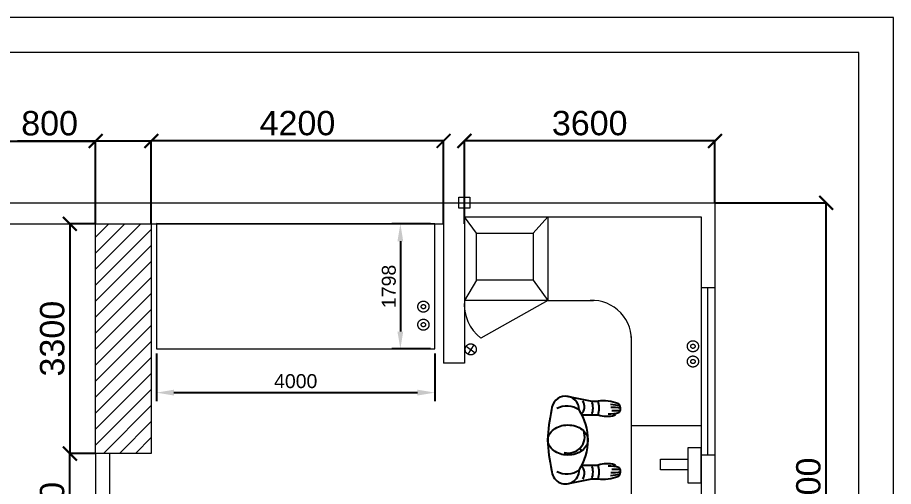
# Model space of a CAD drawing. Header units: inches. Extents: x 494679 to 515679, y 36965 to 66665.
# Drawn here: x 503090 to 515679, y 59932 to 66665 of the extents above; entities that cross this region are included whole.
import ezdxf

# ---------------------------------------------------------------- set-up
doc = ezdxf.new("R2010")
doc.units = ezdxf.units.IN
doc.header["$MEASUREMENT"] = 0
doc.linetypes.add('ACAD_ISO02W100', pattern=[15, 12, -3])
doc.layers.get('0').update_dxf_attribs({"lineweight": 20})
doc.layers.add('OBJEKT', color=92, linetype='Continuous')
doc.layers.add('Мебель', color=32, linetype='Continuous', lineweight=20)
doc.layers.add('Размер', color=1, linetype='Continuous', lineweight=5)
doc.styles.get("Standard").update_dxf_attribs({"font": 'arial.ttf'})
doc.dimstyles.new('ISO-25', dxfattribs={"dimtxt": 2.5, "dimasz": 2.5, "dimexe": 1.25, "dimexo": 0.625, "dimtad": 1, "dimdec": 0, "dimtxsty": 'Standard', "dimcen": 2.5, "dimadec": 0, "dimazin": 0, "dimtfac": 1, "dimtdec": 0, "dimtmove": 0, "dimatfit": 3, "dimfxl": 1, "dimarcsym": 0})

# ---------------------------------------------------------------- blocks, each defined once
blk = doc.blocks.new('_ArchTick')
at = {"color": 0, "linetype": 'ByBlock', "const_width": 0.15}
blk.add_lwpolyline([(-0.5, -0.5), (0.5, 0.5)], dxfattribs=at)
blk = doc.blocks.new('*D2')
at = {"layer": 'Defpoints', "color": 0, "lineweight": 53, "transparency": 16777216}
for p in [(504213, 64891), (498413, 63703), (504213, 63703)]:
    blk.add_point(p, dxfattribs=at)
at = {"layer": 'Размер', "color": 0, "lineweight": -2, "transparency": 16777216}
for p, q in [((498413, 63704), (498413, 64892)), ((498413, 64891), (504213, 64891)), ((504213, 63704), (504213, 64892))]:
    blk.add_line(p, q, dxfattribs=at)
at = {"layer": 'Размер', "color": 0, "lineweight": -2, "transparency": 16777216, "xscale": 200, "yscale": 200, "zscale": 200, "rotation": 180}
blk.add_blockref('_ArchTick', (498413, 64891), dxfattribs=at)
at = {"layer": 'Размер', "color": 0, "lineweight": -2, "transparency": 16777216, "xscale": 200, "yscale": 200, "zscale": 200}
blk.add_blockref('_ArchTick', (504213, 64891), dxfattribs=at)
at = {"layer": 'Размер', "color": 0, "transparency": 16777216, "insert": (501313, 65145), "char_height": 350, "attachment_point": 5}
blk.add_mtext('5800', dxfattribs=at)
blk = doc.blocks.new('*D3')
at = {"layer": 'Defpoints', "color": 0, "lineweight": 53, "transparency": 16777216}
for p in [(505013, 64891), (504213, 63703), (505013, 63703)]:
    blk.add_point(p, dxfattribs=at)
at = {"layer": 'Размер', "color": 0, "lineweight": -2, "transparency": 16777216}
for p, q in [((504213, 64891), (503090, 64891)), ((504213, 63704), (504213, 64892)), ((505013, 64891), (504213, 64891)), ((505013, 63704), (505013, 64892))]:
    blk.add_line(p, q, dxfattribs=at)
at = {"layer": 'Размер', "color": 0, "lineweight": -2, "transparency": 16777216, "xscale": 200, "yscale": 200, "zscale": 200, "rotation": 180}
blk.add_blockref('_ArchTick', (504213, 64891), dxfattribs=at)
at = {"layer": 'Размер', "color": 0, "lineweight": -2, "transparency": 16777216, "xscale": 200, "yscale": 200, "zscale": 200}
blk.add_blockref('_ArchTick', (505013, 64891), dxfattribs=at)
at = {"layer": 'Размер', "color": 0, "transparency": 16777216, "insert": (503551, 65145), "char_height": 350, "attachment_point": 5}
blk.add_mtext('800', dxfattribs=at)
blk = doc.blocks.new('*D4')
at = {"layer": 'Defpoints', "color": 0, "lineweight": 53, "transparency": 16777216}
for p in [(505013, 64893), (505013, 63704), (509213, 63703)]:
    blk.add_point(p, dxfattribs=at)
at = {"layer": 'Размер', "color": 0, "lineweight": -2, "transparency": 16777216}
for p, q in [((505013, 63705), (505013, 64895)), ((509213, 64893), (505013, 64893)), ((509213, 63704), (509213, 64895))]:
    blk.add_line(p, q, dxfattribs=at)
at = {"layer": 'Размер', "color": 0, "lineweight": -2, "transparency": 16777216, "xscale": 200, "yscale": 200, "zscale": 200, "rotation": 180}
blk.add_blockref('_ArchTick', (505013, 64893), dxfattribs=at)
at = {"layer": 'Размер', "color": 0, "lineweight": -2, "transparency": 16777216, "xscale": 200, "yscale": 200, "zscale": 200}
blk.add_blockref('_ArchTick', (509213, 64893), dxfattribs=at)
at = {"layer": 'Размер', "color": 0, "transparency": 16777216, "insert": (507113, 65147), "char_height": 350, "attachment_point": 5}
blk.add_mtext('4200', dxfattribs=at)
blk = doc.blocks.new('*D10')
at = {"layer": 'Defpoints', "color": 0, "transparency": 16777216}
for p in [(503842, 60404), (504213, 60404), (503400, 58503)]:
    blk.add_point(p, dxfattribs=at)
at = {"layer": 'Размер', "color": 0, "lineweight": -2, "transparency": 16777216}
for p, q in [((504212, 60404), (503841, 60404)), ((503842, 58503), (503842, 60404)), ((503401, 58503), (503843, 58503))]:
    blk.add_line(p, q, dxfattribs=at)
at = {"layer": 'Размер', "color": 0, "lineweight": -2, "transparency": 16777216, "xscale": 200, "yscale": 200, "zscale": 200}
for p, rotation in [((503842, 60404), 90), ((503842, 58503), 270)]:
    blk.add_blockref('_ArchTick', p, dxfattribs=dict(at, rotation=rotation))
at = {"layer": 'Размер', "color": 0, "transparency": 16777216, "insert": (503589, 59453), "char_height": 350, "attachment_point": 5, "rotation": 90}
blk.add_mtext('1900', dxfattribs=at)
blk = doc.blocks.new('*D13')
at = {"layer": 'Defpoints', "color": 0, "transparency": 16777216}
for p in [(504213, 63703), (503843, 60404), (504211, 60404)]:
    blk.add_point(p, dxfattribs=at)
at = {"layer": 'Размер', "color": 0, "lineweight": -2, "transparency": 16777216}
for p, q in [((504212, 63703), (503842, 63703)), ((503843, 63703), (503843, 60404)), ((504211, 60404), (503842, 60404))]:
    blk.add_line(p, q, dxfattribs=at)
at = {"layer": 'Размер', "color": 0, "lineweight": -2, "transparency": 16777216, "xscale": 200, "yscale": 200, "zscale": 200}
for p, rotation in [((503843, 63703), 90), ((503843, 60404), 270)]:
    blk.add_blockref('_ArchTick', p, dxfattribs=dict(at, rotation=rotation))
at = {"layer": 'Размер', "color": 0, "transparency": 16777216, "insert": (503590, 62054), "char_height": 350, "attachment_point": 5, "rotation": 90}
blk.add_mtext('3300', dxfattribs=at)
blk = doc.blocks.new('*D16')
at = {"layer": 'Defpoints', "color": 0, "lineweight": 53, "transparency": 16777216}
for p in [(509513, 64893), (513113, 64003), (509513, 63703)]:
    blk.add_point(p, dxfattribs=at)
at = {"layer": 'Размер', "color": 0, "lineweight": -2, "transparency": 16777216}
for p, q in [((509513, 63704), (509513, 64895)), ((513113, 64893), (509513, 64893)), ((513113, 64004), (513113, 64895))]:
    blk.add_line(p, q, dxfattribs=at)
at = {"layer": 'Размер', "color": 0, "lineweight": -2, "transparency": 16777216, "xscale": 200, "yscale": 200, "zscale": 200, "rotation": 180}
blk.add_blockref('_ArchTick', (509513, 64893), dxfattribs=at)
at = {"layer": 'Размер', "color": 0, "lineweight": -2, "transparency": 16777216, "xscale": 200, "yscale": 200, "zscale": 200}
blk.add_blockref('_ArchTick', (513113, 64893), dxfattribs=at)
at = {"layer": 'Размер', "color": 0, "transparency": 16777216, "insert": (511313, 65147), "char_height": 350, "attachment_point": 5}
blk.add_mtext('3600', dxfattribs=at)
blk = doc.blocks.new('*D17')
at = {"layer": 'Defpoints', "color": 0, "lineweight": 53, "transparency": 16777216}
for p in [(513113, 64003), (514711, 64003), (513113, 55603)]:
    blk.add_point(p, dxfattribs=at)
at = {"layer": 'Размер', "color": 0, "lineweight": -2, "transparency": 16777216}
for p, q in [((513113, 64003), (514712, 64003)), ((514711, 55603), (514711, 64003)), ((513113, 55603), (514712, 55603))]:
    blk.add_line(p, q, dxfattribs=at)
at = {"layer": 'Размер', "color": 0, "lineweight": -2, "transparency": 16777216, "xscale": 200, "yscale": 200, "zscale": 200}
for p, rotation in [((514711, 64003), 90), ((514711, 55603), 270)]:
    blk.add_blockref('_ArchTick', p, dxfattribs=dict(at, rotation=rotation))
at = {"layer": 'Размер', "color": 0, "transparency": 16777216, "insert": (514457, 59803), "char_height": 350, "attachment_point": 5, "rotation": 90}
blk.add_mtext('8400', dxfattribs=at)
blk = doc.blocks.new('lu_30')
for p, q in [((-315, 135), (-279, 315)), ((-279, 315), (-279, 360)), ((-180, 315), (-180, 360)), ((-180, 245.4), (-180, 315)), ((180, 315), (180, 360)), ((180, 245.4), (180, 315)), ((279, 315), (279, 360)), ((315, 135), (279, 315))]:
    blk.add_line(p, q)
blk.add_lwpolyline([(0, 0, -0.126822), (-39.6, 10.2, -0.10607), (-76.4, 42.2, -0.085783), (-99.4, 87.2, -0.075445), (-108, 144, -0.075445), (-99.4, 200.8, -0.085783), (-76.4, 245.8, -0.10607), (-39.6, 277.8, -0.126822), (0, 288, -0.126822), (39.6, 277.8, -0.10607), (76.4, 245.8, -0.085783), (99.4, 200.8, -0.075445), (108, 144, -0.075445), (99.4, 87.2, -0.085783), (76.4, 42.2, -0.10607), (39.6, 10.2, -0.126822)], format="xyb", close=True)
for centre, radius, start, end in [((18, 396), 299.2, 158.83874, 186.91123), ((-225, 477), 45, 53.1301, 143.1301), ((144.8, 414.4), 401.4, 165.00871, 174.78186), ((423, 452), 656.2, 173.90292, 180.01987), ((-1361.5, 434.5), 1151, 1.23374, 4.28467), ((-396, 450), 207.8, 355.03026, 17.65012), ((396, 450), 207.8, 162.34988, 184.96974), ((225, 477), 45, 36.8699, 126.8699), ((1361.5, 434.5), 1151, 175.71533, 178.76626), ((-423, 452), 656.2, 359.98013, 6.09708), ((-144.8, 414.4), 401.4, 5.21814, 14.99129), ((-18, 396), 299.2, 353.08877, 21.16126), ((-184.3, 477.8), 6.9, 11.34895, 153.98947), ((-385.7, 423.8), 215.3, 342.75289, 14.8932), ((385.7, 423.8), 215.3, 165.1068, 197.24711), ((184.3, 477.8), 6.9, 26.01053, 168.65105), ((-229.5, 229.5), 139.6, 69.22775, 110.77225), ((-229.5, 184.5), 139.6, 69.22775, 110.77225), ((229.5, 229.5), 139.6, 69.22775, 110.77225), ((229.5, 229.5), 139.6, 69.22775, 110.77225), ((229.5, 184.5), 139.6, 69.22775, 110.77225), ((-240.1, 184.9), 77.6, 47.08073, 120.12123), ((0, -113.8), 401.8, 57.47959, 122.52041), ((-25.5, 145.5), 119, 346.13897, 110.2805), ((240.1, 184.9), 77.6, 59.87877, 132.91927), ((-216, 126), 99, 90, 270), ((-86.8, 136.6), 156.6, 145.61966, 208.02068), ((78.1, 221.6), 18.2, 81.65901, 161.68892), ((86.8, 136.6), 156.6, 331.97932, 34.38034), ((216, 126), 99, 270, 90), ((0, 877.4), 877.4, 255.74997, 284.25003)]:
    blk.add_arc(centre, radius, start, end)
blk = doc.blocks.new('*D28')
at = {"layer": 'Defpoints', "color": 0, "ltscale": 100, "transparency": 16777216}
for p in [(505088, 61906), (509088, 61906), (509088, 61279)]:
    blk.add_point(p, dxfattribs=at)
at = {"layer": 'Размер', "color": 0, "lineweight": -2, "ltscale": 100, "transparency": 16777216}
for p, q in [((505088, 61843), (505088, 61154)), ((509088, 61843), (509088, 61154)), ((505338, 61279), (508838, 61279))]:
    blk.add_line(p, q, dxfattribs=at)
at = {"layer": 'Размер', "color": 0, "ltscale": 100, "transparency": 16777216}
for points in [[(505338, 61321), (505338, 61237), (505088, 61279)], [(508838, 61321), (508838, 61237), (509088, 61279)]]:
    blk.add_solid(points, dxfattribs=at)
at = {"layer": 'Размер', "color": 0, "ltscale": 100, "transparency": 16777216, "insert": (507088, 61443), "char_height": 200, "attachment_point": 5}
blk.add_mtext('4000', dxfattribs=at)
blk = doc.blocks.new('*D29')
at = {"layer": 'Defpoints', "color": 0, "ltscale": 100, "transparency": 16777216}
for p in [(509088, 63703), (508592, 61906), (509088, 61906)]:
    blk.add_point(p, dxfattribs=at)
at = {"layer": 'Размер', "color": 0, "lineweight": -2, "ltscale": 100, "transparency": 16777216}
for p, q in [((509025, 63703), (508467, 63703)), ((508592, 63453), (508592, 62156)), ((509025, 61906), (508467, 61906))]:
    blk.add_line(p, q, dxfattribs=at)
at = {"layer": 'Размер', "color": 0, "ltscale": 100, "transparency": 16777216}
for points in [[(508550, 63453), (508633, 63453), (508592, 63703)], [(508550, 62156), (508633, 62156), (508592, 61906)]]:
    blk.add_solid(points, dxfattribs=at)
at = {"layer": 'Размер', "color": 0, "ltscale": 100, "transparency": 16777216, "insert": (508427, 62804), "char_height": 200, "attachment_point": 5, "rotation": 90}
blk.add_mtext('1798', dxfattribs=at)

msp = doc.modelspace()

# ---------------------------------------------------------------- hatches: boundary and pattern name
h = msp.add_hatch()
h.set_pattern_fill('ANSI31', color=256, scale=1300, style=0)
h.set_pattern_definition([(45, (-501707, -49137.73), (-114.904852, 114.904852), [])])
h.paths.add_polyline_path([(504212.6, 60405.7), (505012.6, 60405.7), (505012.6, 63703.2), (504212.6, 63703.2)])

# ---------------------------------------------------------------- linework, layer by layer
for p, q in [((509512.6, 64003.2), (513112.6, 64003.2)), ((513112.6, 64003.2), (513112.6, 55603.2))]:
    msp.add_line(p, q)
for points in [[(494678.6, 36964.9), (515678.6, 36964.9), (515678.6, 66664.9), (494678.6, 66664.9)], [(496678.6, 37464.9), (515178.6, 37464.9), (515178.6, 66164.9), (496678.6, 66164.9)]]:
    msp.add_lwpolyline(points, close=True)
for points in [[(509431.3, 64087.7), (509591.3, 64087.7), (509591.3, 63927.7), (509431.3, 63927.7), (509431.3, 64087.7)], [(498112.6, 64003.2), (504212.6, 64003.2), (505012.6, 64003.2), (509512.6, 64003.2)], [(509512.6, 64003.2), (509512.6, 61703.2)], [(498412.6, 63703.2), (504212.6, 63703.2), (505012.6, 63703.2), (509212.6, 63703.2)], [(505012.6, 63705.7), (505012.6, 60405.7), (504212.6, 60405.7), (504212.6, 63703.2)], [(509212.6, 63703.2), (509212.6, 61703.2)], [(509512.6, 63803.2), (512912.6, 63803.2)], [(509686.7, 63567.8), (509512.6, 63803.2)], [(510502.6, 63567.8), (510712.6, 63803.2)], [(512912.6, 63803.2), (512912.6, 55803.2)], [(504212.6, 60405.7), (504212.6, 58503.2)], [(504412.6, 60405.7), (504412.6, 58503.2)]]:
    msp.add_lwpolyline(points)
at = {"linetype": 'ACAD_ISO02W100', "ltscale": 500}
for points in [[(512912.6, 62787), (513112.6, 62787)], [(513012.6, 60387), (513012.6, 62787)], [(509539, 61947.6), (509666.8, 61852.3)], [(509646.2, 61966.8), (509559.5, 61833)], [(509512.6, 61703.2), (509212.6, 61703.2)], [(512912.6, 60387), (513112.6, 60387)]]:
    msp.add_lwpolyline(points, dxfattribs=at)
for centre, radius in [((508922.9, 62513.5), 79.7), ((508922.9, 62513.5), 30.7), ((508922.9, 62254.1), 79.7), ((508922.9, 62254.1), 30.7), ((509602.9, 61899.9), 79.7), ((512796.7, 61944.5), 79.7), ((512796.7, 61944.5), 30.7), ((512796.7, 61725.6), 79.7), ((512796.7, 61725.6), 30.7)]:
    msp.add_circle(centre, radius, dxfattribs=at)
at = {"layer": 'Мебель'}
for points in [[(505087.8, 63705.7), (505087.8, 61905.7), (509087.8, 61905.7), (509087.8, 63703.2)], [(509686.7, 63567.8), (510502.6, 63567.8), (510502.6, 62892.6), (509686.7, 62892.6)], [(512912.6, 60485.7), (512723.6, 60485.7), (512723.6, 59982.6), (512912.6, 59982.6)], [(512723.6, 60168.5), (512329.4, 60168.5), (512329.4, 60321.7), (512723.6, 60321.7)]]:
    msp.add_lwpolyline(points, close=True, dxfattribs=at)
for points in [[(509512.6, 63803.2), (510712.6, 63803.2), (510712.6, 62603.2), (509512.6, 62603.2)], [(509686.7, 62892.6), (509512.6, 62603.2)], [(510502.6, 62892.6), (510712.6, 62603.2)], [(510712.6, 62603.2), (509750.3, 62060.2)], [(510712.6, 62603.2), (511367.3, 62603.2)], [(511912.6, 60809), (511912.6, 62087.1)], [(512912.6, 59809), (511912.6, 59809), (511912.6, 60809), (512912.6, 60809)]]:
    msp.add_lwpolyline(points, dxfattribs=at)
for centre, radius, start, end in [((510129.5, 62549.7), 619.2, 175.04816, 232.24157), ((511343.9, 62032.4), 571.3, 354.49761, 92.34381)]:
    msp.add_arc(centre, radius, start, end, dxfattribs=at)

# ---------------------------------------------------------------- block references
at = {"layer": 'OBJEKT', "xscale": 2, "yscale": 2, "zscale": 2, "rotation": 270}
msp.add_blockref('lu_30', (510712.3, 60598.7), dxfattribs=at)

# ---------------------------------------------------------------- dimensions: what is measured, and where the dimension line sits
at = {"layer": 'Размер'}
for base, p1, p2, picture, middle in [((504212.6, 64891), (498412.6, 63703.2), (504212.6, 63703.2), '*D2', (501312.6, 65144.7)), ((505012.6, 64893.5), (509212.6, 63703.2), (505012.6, 63704.4), '*D4', (507112.6, 65147.2))]:
    dim = msp.add_linear_dim(base=base, p1=p1, p2=p2, dimstyle='ISO-25', override={"dimtxt": 350, "dimasz": 200, "dimgap": 75, "dimblk": 'ArchTick', "dimcen": -2.5, "dimldrblk": 'ArchTick'}, dxfattribs=at)
    dim.commit()
    dim.dimension.update_dxf_attribs({"geometry": picture, "text_midpoint": middle})
dim = msp.add_linear_dim(base=(505012.6, 64891), p1=(504212.6, 63703.2), p2=(505012.6, 63703.2), dimstyle='ISO-25', override={"dimtxt": 350, "dimasz": 200, "dimgap": 75, "dimblk": 'ArchTick', "dimcen": -2.5, "dimldrblk": 'ArchTick'}, dxfattribs=at)
dim.commit()
dim.dimension.update_dxf_attribs({"geometry": '*D3', "text_midpoint": (503551.3, 64891), "dimtype": 160})
for base, p1, p2, angle, picture, middle in [((509512.6, 64893.5), (513112.6, 64003.2), (509512.6, 63703.2), 180, '*D16', (511312.6, 65147.3)), ((514711.1, 64003.2), (513112.6, 55603.2), (513112.6, 64003.2), 90, '*D17', (514457.4, 59803.2)), ((503843.5, 60403.7), (504212.6, 63703.4), (504211.3, 60403.7), 90, '*D13', (503589.7, 62053.5)), ((503842.2417921, 60403.666457), (503400.4842201, 58503.166457), (504212.5628677, 60403.666457), 90, '*D10', (503588.5412464, 59453.416457))]:
    dim = msp.add_linear_dim(base=base, p1=p1, p2=p2, angle=angle, dimstyle='ISO-25', override={"dimtxt": 350, "dimasz": 200, "dimgap": 75, "dimblk": 'ArchTick', "dimcen": -2.5, "dimldrblk": 'ArchTick'}, dxfattribs=at)
    dim.commit()
    dim.dimension.update_dxf_attribs({"geometry": picture, "text_midpoint": middle})
at = {"layer": 'Размер', "color": 6, "ltscale": 100}
dim = msp.add_linear_dim(base=(508591.5335107, 61905.666457), p1=(509087.8355815, 63703.166457), p2=(509087.8355815, 61905.666457), angle=90, dimstyle='ISO-25', override={"dimscale": 100, "dimtxt": 2}, dxfattribs=at)
dim.commit()
dim.dimension.update_dxf_attribs({"geometry": '*D29', "text_midpoint": (508426.9189131, 62804.416457)})
dim = msp.add_linear_dim(base=(509087.8, 61278.9), p1=(505087.8, 61905.7), p2=(509087.8, 61905.7), dimstyle='ISO-25', override={"dimscale": 100, "dimtxt": 2}, dxfattribs=at)
dim.commit()
dim.dimension.update_dxf_attribs({"geometry": '*D28', "text_midpoint": (507087.8, 61443.5)})

doc.saveas('drawing.dxf')
